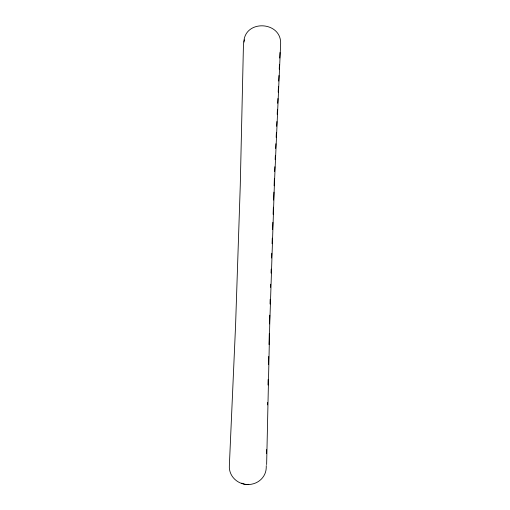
<?xml version="1.0" encoding="UTF-8"?>
<svg xmlns="http://www.w3.org/2000/svg" width="510" height="510" viewBox="0 0 510 510"><rect width="100%" height="100%" fill="white"/><g stroke="black" fill="none" stroke-linecap="round" stroke-linejoin="round"><path stroke-width="0.76" d="M266.271 465.585L266.233 467.861A18.481 17.41 7 0 1 246.859 484.494A18.481 17.41 7 0 1 229.353 465.636L235.569 325.59L240.267 185.474L243.436 45.294A18.43 17.359 7 0 1 243.933 41.833M266.475 453.441L266.551 449.584M266.634 464.584L269.739 324.213L274.412 183.906L280.647 43.669C281.399 21.12 244.832 19.233 243.844 42.018M267.501 404.889L267.559 402.511M267.999 385.044L268.139 379.485M268.521 364.395L268.719 356.458M269.019 344.543L269.299 333.432M269.541 323.901L269.764 315.167M270.045 304.049L270.166 299.287M270.549 287.379L270.663 284.204M271.052 273.092L271.192 269.121M271.581 258.009L271.753 253.247M272.085 243.723L272.283 238.17M272.589 229.436L272.837 222.296M273.118 214.359L273.373 207.213M273.621 200.073L273.902 192.136M274.125 185.787L274.374 178.64M274.629 171.494L274.839 166.738M275.164 159.598L275.343 155.633M275.661 148.493L275.878 143.731M276.165 137.381L276.382 132.625M276.662 126.276L276.879 121.52M277.204 114.38L277.414 109.618M277.701 103.269L277.918 98.513M278.205 92.163L278.454 86.611M278.702 81.058L278.957 75.505M279.238 69.156L279.454 64.4M279.741 58.051L279.99 52.498M244.118 41.163A18.43 17.359 7 0 1 244.577 39.837M248.81 484.309A9.282 8.746 7 0 1 241.804 483.129"/></g></svg>
